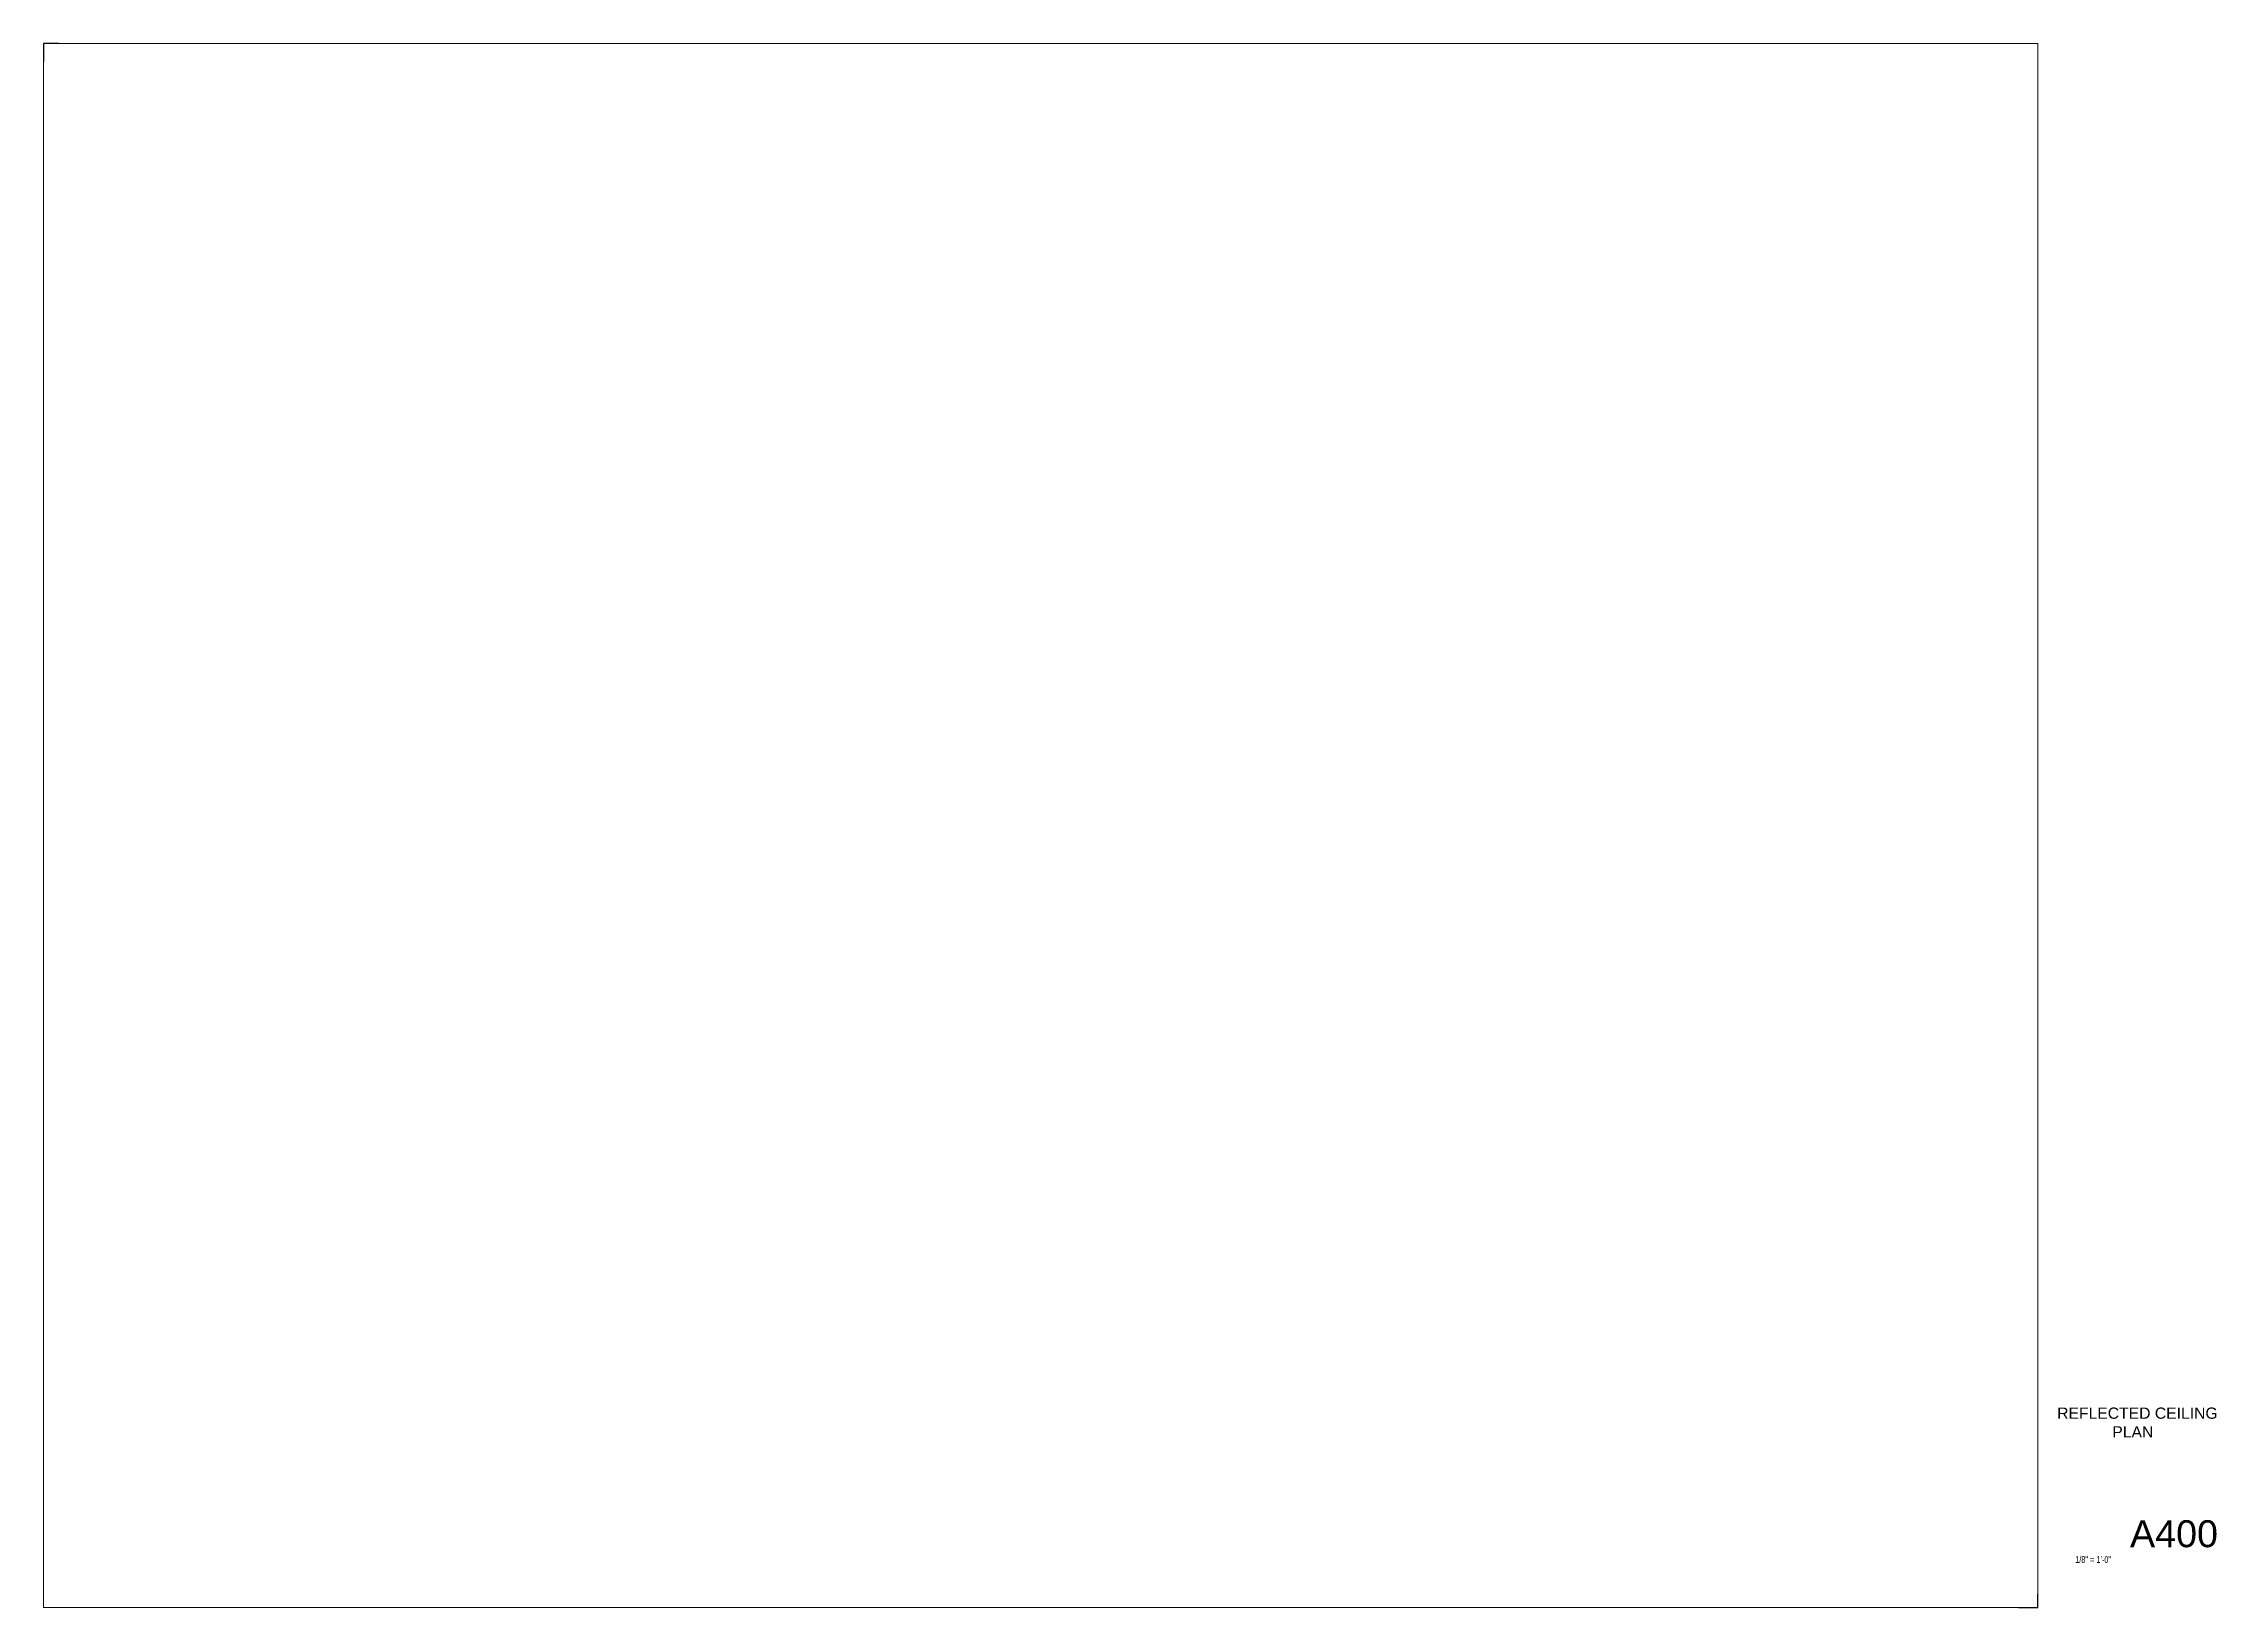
# Paper-space layout 'A400 - REFLECTED CEILING PLAN 30x42' of a CAD drawing. Header units: inches. Extents: x 1.5 to 41.8, y 0.5 to 29.5.
import ezdxf
from ezdxf.enums import TextEntityAlignment as Align

# ---------------------------------------------------------------- set-up
doc = ezdxf.new("R2010")
doc.units = ezdxf.units.IN
doc.header["$LTSCALE"] = 96
doc.header["$MEASUREMENT"] = 0
doc.layers.add('TTLB', color=254, linetype='Continuous')
doc.layers.add('Viewport', color=14, linetype='Continuous', plot=False)
doc.styles.add('OTJ_Title1', font='swiss.ttf')
doc.styles.add('XFINE', font='helvlght.shx', dxfattribs={"width": 0.85, "bigfont": 'special.shx'})
doc.styles.add('XFINE_6', font='swissl.ttf', dxfattribs={"height": 0.208333})

# ---------------------------------------------------------------- blocks, each defined once
blk = doc.blocks.new('A$C21884751')
at = {"layer": 'TTLB', "color": 7, "style": 'OTJ_Title1', "width": 0.7}
blk.add_attdef('SHEET', text='', height=0.5, dxfattribs=at).set_placement((1.708, 0.542), align=Align.MIDDLE_CENTER)
at = {"layer": 'TTLB', "color": 7, "style": 'XFINE', "width": 0.75}
blk.add_attdef('SCALE', text='', height=0.125, dxfattribs=at).set_placement((0.208, 0.125), align=Align.TOP_CENTER)

psp = doc.layouts.new('A400 - REFLECTED CEILING PLAN 30x42')

# ---------------------------------------------------------------- linework, layer by layer
at = {"layer": 'DefPoints'}
for points in [[(1.781, 29.501), (1.497, 29.501), (1.497, 29.158)], [(38.112, 0.498), (38.473, 0.498), (38.473, 0.746)], [(38.112, 0.498), (38.473, 0.498), (38.473, 0.746)]]:
    psp.add_lwpolyline(points, dxfattribs=at)

# ---------------------------------------------------------------- block references
ref = psp.add_blockref('A$C21884751', (39.289, 1.326))
ref.add_attrib('SCALE', '1/8" = 1\'-0"', dxfattribs={"layer": 'TTLB', "color": 7, "height": 0.125, "style": 'XFINE', "width": 0.75}).set_placement((39.497, 1.451), align=Align.TOP_CENTER)
ref.add_attrib('SHEET', 'A400', dxfattribs={"layer": 'TTLB', "color": 7, "height": 0.5, "style": 'OTJ_Title1'}).set_placement((40.997, 1.867), align=Align.MIDDLE_CENTER)

# ---------------------------------------------------------------- texts
at = {"insert": (38.695, 4.207), "char_height": 0.20833, "attachment_point": 1, "style": 'XFINE_6'}
psp.add_mtext_dynamic_manual_height_columns('\\pi0.13577;REFLECTED CEILING \\P\\pi1.1581;PLAN', width=2.97762, gutter_width=0.417, heights=[1.658], dxfattribs=at)

# ---------------------------------------------------------------- viewports
at = {"layer": 'Viewport'}
psp.add_viewport(center=(19.985, 14.999), size=(36.976, 29.00289), view_center_point=(796.144, 516.234), view_height=1750.10695, dxfattribs=at)

doc.saveas('drawing.dxf')
